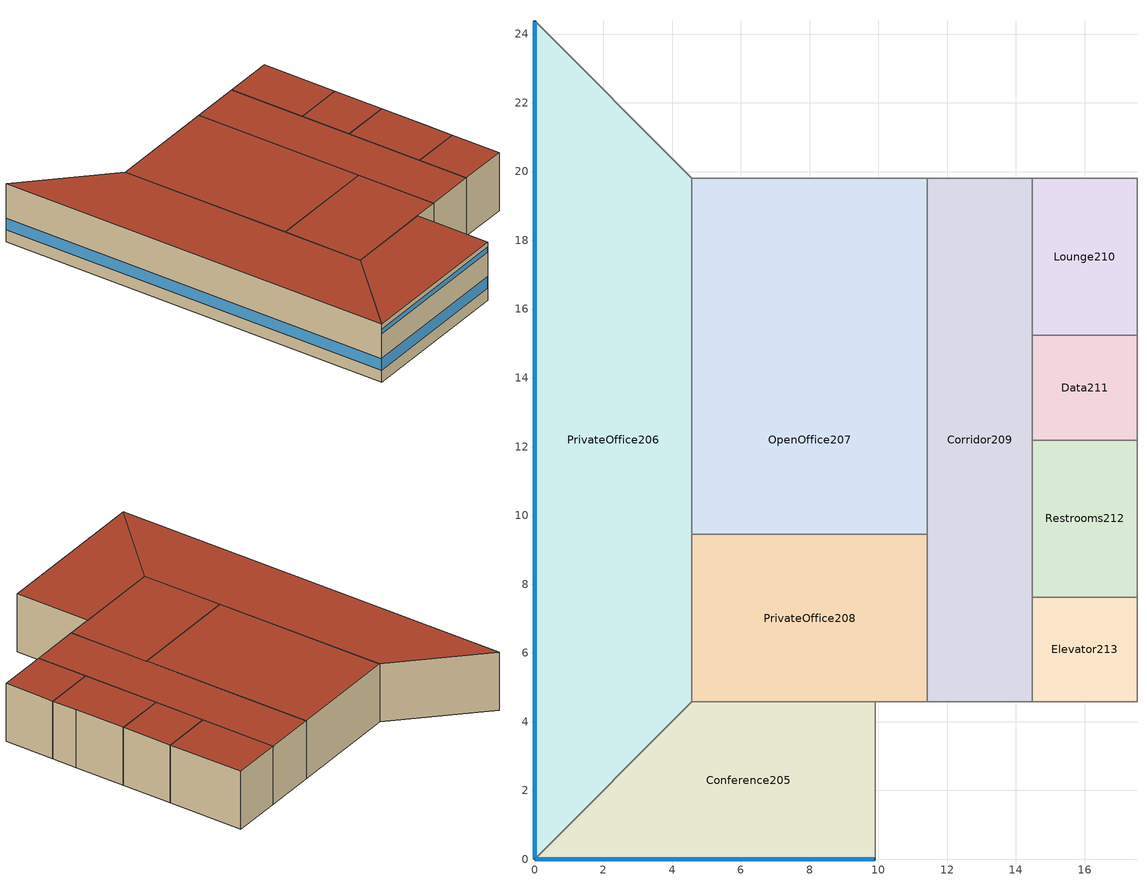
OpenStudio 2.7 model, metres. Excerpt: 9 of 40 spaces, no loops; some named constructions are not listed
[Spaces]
PrivateOffice206
 floor to OpenOffice108: 0,24.38 4.57,19.81 4.57,4.57 0,0 z3.66
 wall outside: 0,24.38 0,0 z3.66:7.32
 wall to OpenOffice201: 4.57,19.81 0,24.38 z3.66:7.32
 wall to OpenOffice207: 4.57,9.45 4.57,19.81 z3.66:7.32
 wall to PrivateOffice208: 4.57,4.57 4.57,9.45 z3.66:7.32
 wall to Conference205: 0,0 4.57,4.57 z3.66:7.32
 window (AEDG-SmMdOff View Glazing EastWest): 0,24.36 0,0.03 z4.42:5.15
 roof outside: 0,0 4.57,4.57 4.57,19.81 0,24.38 z7.32
Conference205
 floor to Conference107: 9.91,4.57 9.91,0 0,0 4.57,4.57 z3.66
 wall outside: 0,0 9.91,0 z3.66:7.32
 wall to PrivateOffice208: 9.91,4.57 4.57,4.57 z3.66:7.32
 wall to OpenOffice204: 9.91,0 9.91,4.57 z3.66:7.32
 window (AEDG-SmMdOff View Glazing South): 0.03,0 9.88,0 z4.42:5.15
 window (AEDG-SmMdOff Daylight Glazing South): 0.03,0 9.88,0 z6.71:7.01
 roof outside: 9.91,0 9.91,4.57 4.57,4.57 0,0 z7.32
PrivateOffice208
 floor to OpenOffice110: 11.43,9.45 11.43,4.57 4.57,4.57 4.57,9.45 z3.66
 wall to OpenOffice207: 11.43,9.45 4.57,9.45 z3.66:7.32
 wall to Corridor209: 11.43,4.57 11.43,9.45 z3.66:7.32
 wall to OpenOffice204: 9.91,4.57 11.43,4.57 z3.66:7.32
 roof outside: 11.43,4.57 11.43,9.45 4.57,9.45 4.57,4.57 z7.32
Corridor209
 floor to Corridor111: 14.48,19.81 14.48,4.57 11.43,4.57 11.43,19.81 z3.66
 wall to OpenOffice204: 11.43,4.57 14.48,4.57 z3.66:7.32
 wall to OpenOffice207: 11.43,19.81 11.43,9.45 z3.66:7.32
 wall to OpenOffice201: 14.48,19.81 11.43,19.81 z3.66:7.32
 wall to Lounge210: 14.48,15.24 14.48,19.81 z3.66:7.32
 wall to Data211: 14.48,12.19 14.48,15.24 z3.66:7.32
 wall to Restrooms212: 14.48,7.62 14.48,12.19 z3.66:7.32
 wall to Elevator213: 14.48,4.57 14.48,7.62 z3.66:7.32
 roof outside: 14.48,4.57 14.48,19.81 11.43,19.81 11.43,4.57 z7.32
Elevator213
 floor to Elevator115: 17.53,7.62 17.53,4.57 14.48,4.57 14.48,7.62 z3.66
 wall to OpenOffice204: 14.48,4.57 17.53,4.57 z3.66:7.32
 wall to Restrooms212: 17.53,7.62 14.48,7.62 z3.66:7.32
 wall to Stairs216: 17.53,4.57 17.53,7.62 z3.66:7.32
 roof outside: 17.53,4.57 17.53,7.62 14.48,7.62 14.48,4.57 z7.32
Restrooms212
 floor to Restrooms114: 17.53,12.19 17.53,7.62 14.48,7.62 14.48,12.19 z3.66
 wall to Data211: 17.53,12.19 14.48,12.19 z3.66:7.32
 wall to MEEL215: 17.53,9.14 17.53,12.19 z3.66:7.32
 wall to Stairs216: 17.53,7.62 17.53,9.14 z3.66:7.32
 roof outside: 17.53,7.62 17.53,12.19 14.48,12.19 14.48,7.62 z7.32
OpenOffice207
 floor to OpenOffice110: 11.43,14.94 11.43,9.45 4.57,9.45 4.57,14.94 z3.66
 floor to PrivateOffice109: 11.43,19.81 11.43,14.94 4.57,14.94 4.57,19.81 z3.66
 wall to OpenOffice201: 11.43,19.81 4.57,19.81 z3.66:7.32
 roof outside: 11.43,9.45 11.43,19.81 4.57,19.81 4.57,9.45 z7.32
Data211
 floor to Data113: 17.53,15.24 17.53,12.19 14.48,12.19 14.48,15.24 z3.66
 wall to Lounge210: 17.53,15.24 14.48,15.24 z3.66:7.32
 wall to MEEL215: 17.53,12.19 17.53,15.24 z3.66:7.32
 roof outside: 17.53,12.19 17.53,15.24 14.48,15.24 14.48,12.19 z7.32
Lounge210
 floor to Lounge112: 17.53,19.81 17.53,15.24 14.48,15.24 14.48,19.81 z3.66
 wall to Storage214: 17.53,15.24 17.53,19.81 z3.66:7.32
 wall to OpenOffice201: 17.53,19.81 14.48,19.81 z3.66:7.32
 roof outside: 17.53,15.24 17.53,19.81 14.48,19.81 14.48,15.24 z7.32
[Schedule:Day]
General Occupancy Sat Day; General Occupancy Sat Day 1: 6, 0, 0, 8, 0, 0.1, 12, 0, 0.3, 17, 0, 0.1, 19, 0, 0.05, 24, 0, 0
General Occupancy Sun Day; General Occupancy Sun Day 1: 6, 0, 0, 18, 0, 0.05, 24, 0, 0
General Equipment Sat Day 1: 8, 0, 0.1, 14, 0, 0.2, 24, 0, 0.1
General Equipment Sun Day 1; General Equipment Sun Day 2: 24, 0, 0.1
General Lighting Sat Day 1: 4, 0, 0, 5, 0, 0.017, 6, 0, 0.05, 7, 0, 0.1, 15, 0, 0.15, 16, 0, 0.1, 17, 0, 0.05, 19, 0, 0.025, 24, 0, 0
General Lighting Sun Day 1; Schedule Day 14; General Lighting Sun Day 2: 24, 0, 0
General Infiltration Sat Day 1: 6, 0, 1, 15, 0, 0.25, 24, 0, 1
General Infiltration Sun Day 1; 24 Hr Service Equipment Sat Day 1; 24 Hr Service Equipment Sun Day 1; 24 Hr Service HVAC Availability Sat Day 1; 24 Hr Service HVAC Availability Sun Day 1: 24, 0, 1
24 Hr Service Lighting Sat Day 1; 24 Hr Service Lighting Sun Day 1: 24, 0, 0.05
24 Hr Service Infiltration Sat Day 1; 24 Hr Service Infiltration Sun Day 1: 24, 0, 0.25
Schedule Day 12: 6, 0, 0, 8, 0, 0.025, 14, 0, 0.1, 17, 0, 0.025, 24, 0, 0
24 Hr Service Equipment Sun Day 2; 24 Hr Service Equipment Sat Day 2: 24, 0, 0.95
General Equipment Sat Day 2: 8, 0, 0.1, 14, 0, 0.1, 24, 0, 0.1
24 Hr Service Lighting Sun Day 2; 24 Hr Service Lighting Sat Day 2: 24, 0, 0.0425
General Lighting Sat Day 2: 4, 0, 0, 5, 0, 0.01445, 6, 0, 0.0425, 7, 0, 0.085, 15, 0, 0.1275, 16, 0, 0.085, 17, 0, 0.0425, 19, 0, 0.02125, 24, 0, 0
